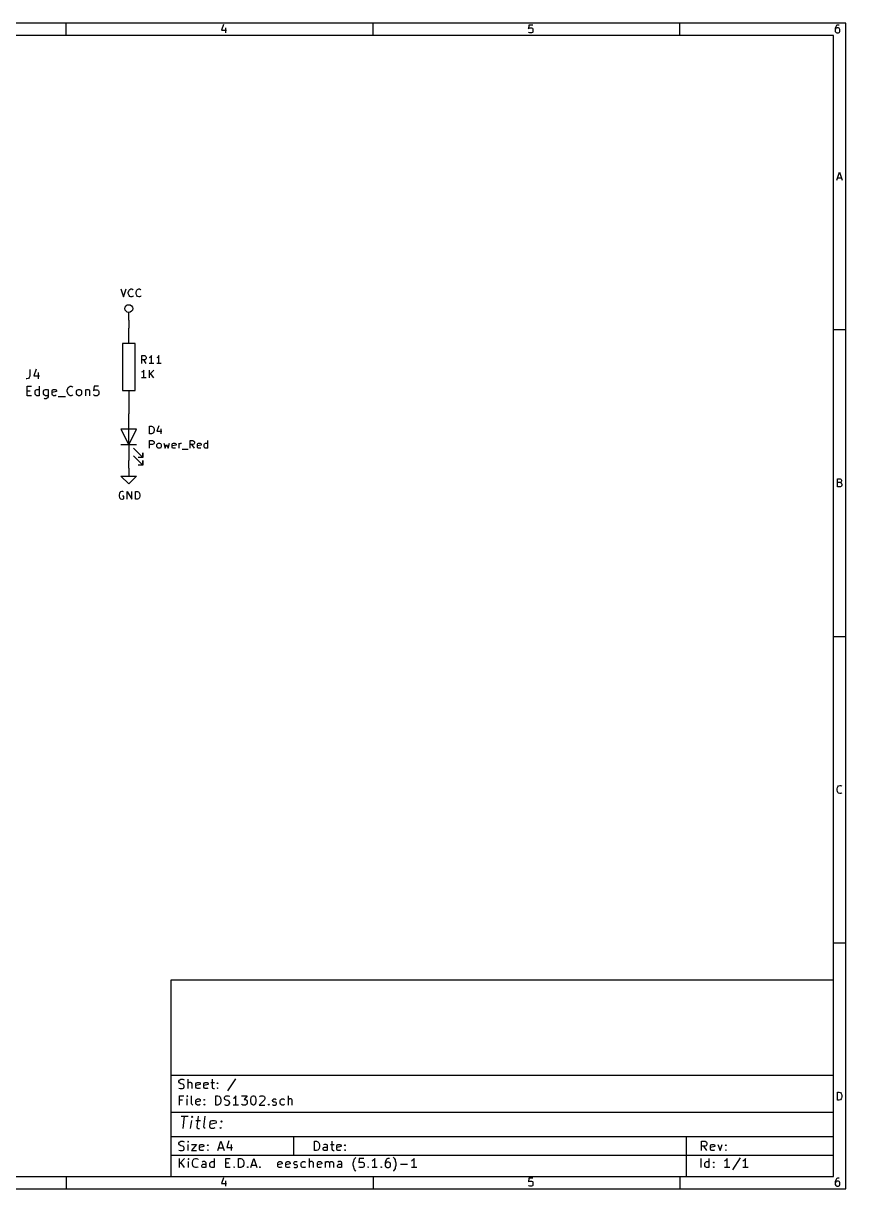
# Model space of a CAD drawing. Extents: x 0.4 to 11.3, y -7.9 to -0.4.
# Drawn here: x 6.02 to 11.3, y -7.87 to -0.39 of the extents above; entities that cross this region are included whole.
import ezdxf

# ---------------------------------------------------------------- set-up
doc = ezdxf.new("R2010")
doc.units = 0
doc.header["$MEASUREMENT"] = 0
for name, color, linetype in [('CYAN2', 4, 'CONTINUOUS'), ('GREEN2', 3, 'CONTINUOUS'), ('RED2', 1, 'CONTINUOUS')]:
    doc.layers.add(name, color=color, linetype=linetype)

msp = doc.modelspace()

# ---------------------------------------------------------------- linework, layer by layer
at = {"layer": 'CYAN2', "linetype": 'CONTINUOUS'}
for p, q in [((6.65, -2.099), (6.667, -2.149)), ((6.667, -2.149), (6.683, -2.099)), ((6.697, -2.121), (6.7, -2.111)), ((6.697, -2.128), (6.697, -2.121)), ((6.7, -2.137), (6.697, -2.128)), ((6.7, -2.111), (6.702, -2.106)), ((6.702, -2.142), (6.7, -2.137)), ((6.702, -2.106), (6.707, -2.102)), ((6.707, -2.147), (6.702, -2.142)), ((6.707, -2.102), (6.714, -2.099)), ((6.714, -2.149), (6.707, -2.147)), ((6.714, -2.099), (6.719, -2.099)), ((6.719, -2.149), (6.714, -2.149)), ((6.719, -2.099), (6.726, -2.102)), ((6.726, -2.147), (6.719, -2.149)), ((6.726, -2.102), (6.728, -2.104)), ((6.728, -2.144), (6.726, -2.147)), ((6.747, -2.121), (6.75, -2.111)), ((6.747, -2.128), (6.747, -2.121)), ((6.75, -2.137), (6.747, -2.128)), ((6.75, -2.111), (6.752, -2.106)), ((6.752, -2.142), (6.75, -2.137)), ((6.752, -2.106), (6.757, -2.102)), ((6.757, -2.147), (6.752, -2.142)), ((6.757, -2.102), (6.764, -2.099)), ((6.764, -2.149), (6.757, -2.147)), ((6.764, -2.099), (6.769, -2.099)), ((6.769, -2.149), (6.764, -2.149)), ((6.769, -2.099), (6.776, -2.102)), ((6.776, -2.147), (6.769, -2.149)), ((6.776, -2.102), (6.778, -2.104)), ((6.778, -2.144), (6.776, -2.147)), ((6.784, -2.577), (6.784, -2.527)), ((6.784, -2.527), (6.803, -2.527)), ((6.803, -2.527), (6.808, -2.53)), ((6.808, -2.53), (6.81, -2.532)), ((6.81, -2.532), (6.812, -2.537)), ((6.812, -2.537), (6.812, -2.544)), ((6.836, -2.539), (6.831, -2.541)), ((6.841, -2.534), (6.836, -2.539)), ((6.846, -2.527), (6.841, -2.534)), ((6.846, -2.577), (6.846, -2.527)), ((6.884, -2.539), (6.879, -2.541)), ((6.889, -2.534), (6.884, -2.539)), ((6.893, -2.527), (6.889, -2.534)), ((6.893, -2.577), (6.893, -2.527)), ((6.065, -2.616), (6.065, -2.659)), ((6.105, -2.613), (6.09, -2.656)), ((6.803, -2.553), (6.784, -2.553)), ((6.812, -2.577), (6.796, -2.553)), ((6.808, -2.551), (6.803, -2.553)), ((6.81, -2.549), (6.808, -2.551)), ((6.812, -2.544), (6.81, -2.549)), ((6.86, -2.577), (6.831, -2.577)), ((6.908, -2.577), (6.879, -2.577)), ((6.047, -2.676), (6.042, -2.676)), ((6.056, -2.673), (6.047, -2.676)), ((6.062, -2.667), (6.056, -2.673)), ((6.065, -2.659), (6.062, -2.667)), ((6.09, -2.656), (6.127, -2.656)), ((6.119, -2.636), (6.119, -2.676)), ((6.787, -2.632), (6.782, -2.634)), ((6.811, -2.67), (6.782, -2.67)), ((6.792, -2.627), (6.787, -2.632)), ((6.797, -2.62), (6.792, -2.627)), ((6.797, -2.67), (6.797, -2.62)), ((6.832, -2.67), (6.832, -2.62)), ((6.861, -2.62), (6.832, -2.649)), ((6.861, -2.67), (6.839, -2.642)), ((6.048, -2.784), (6.048, -2.724)), ((6.048, -2.724), (6.077, -2.724)), ((6.048, -2.752), (6.068, -2.752)), ((6.099, -2.755), (6.102, -2.749)), ((6.099, -2.772), (6.099, -2.755)), ((6.102, -2.749), (6.105, -2.747)), ((6.105, -2.747), (6.111, -2.744)), ((6.111, -2.744), (6.122, -2.744)), ((6.122, -2.744), (6.128, -2.747)), ((6.128, -2.784), (6.128, -2.724)), ((6.154, -2.755), (6.157, -2.749)), ((6.154, -2.772), (6.154, -2.755)), ((6.157, -2.749), (6.159, -2.747)), ((6.159, -2.747), (6.165, -2.744)), ((6.165, -2.744), (6.177, -2.744)), ((6.177, -2.744), (6.182, -2.747)), ((6.182, -2.744), (6.182, -2.792)), ((6.208, -2.752), (6.211, -2.747)), ((6.208, -2.775), (6.208, -2.752)), ((6.237, -2.758), (6.208, -2.764)), ((6.211, -2.747), (6.217, -2.744)), ((6.217, -2.744), (6.228, -2.744)), ((6.228, -2.744), (6.234, -2.747)), ((6.234, -2.747), (6.237, -2.752)), ((6.237, -2.752), (6.237, -2.758)), ((6.305, -2.749), (6.308, -2.738)), ((6.305, -2.758), (6.305, -2.749)), ((6.308, -2.769), (6.305, -2.758)), ((6.308, -2.738), (6.311, -2.732)), ((6.311, -2.732), (6.317, -2.727)), ((6.317, -2.727), (6.325, -2.724)), ((6.325, -2.724), (6.331, -2.724)), ((6.331, -2.724), (6.339, -2.727)), ((6.339, -2.727), (6.342, -2.729)), ((6.365, -2.755), (6.368, -2.749)), ((6.365, -2.772), (6.365, -2.755)), ((6.368, -2.749), (6.371, -2.747)), ((6.371, -2.747), (6.377, -2.744)), ((6.377, -2.744), (6.385, -2.744)), ((6.385, -2.744), (6.391, -2.747)), ((6.391, -2.747), (6.394, -2.749)), ((6.394, -2.749), (6.397, -2.755)), ((6.397, -2.755), (6.397, -2.772)), ((6.422, -2.744), (6.422, -2.784)), ((6.422, -2.749), (6.425, -2.747)), ((6.425, -2.747), (6.431, -2.744)), ((6.431, -2.744), (6.439, -2.744)), ((6.439, -2.744), (6.445, -2.747)), ((6.445, -2.747), (6.448, -2.752)), ((6.448, -2.752), (6.448, -2.784)), ((6.477, -2.724), (6.474, -2.752)), ((6.474, -2.752), (6.477, -2.749)), ((6.505, -2.724), (6.477, -2.724)), ((6.477, -2.749), (6.482, -2.747)), ((6.482, -2.747), (6.497, -2.747)), ((6.497, -2.747), (6.502, -2.749)), ((6.502, -2.749), (6.505, -2.752)), ((6.505, -2.752), (6.508, -2.758)), ((6.508, -2.758), (6.508, -2.772)), ((6.077, -2.784), (6.048, -2.784)), ((6.102, -2.778), (6.099, -2.772)), ((6.105, -2.781), (6.102, -2.778)), ((6.111, -2.784), (6.105, -2.781)), ((6.122, -2.784), (6.111, -2.784)), ((6.128, -2.781), (6.122, -2.784)), ((6.157, -2.778), (6.154, -2.772)), ((6.159, -2.781), (6.157, -2.778)), ((6.162, -2.804), (6.157, -2.801)), ((6.165, -2.784), (6.159, -2.781)), ((6.171, -2.804), (6.162, -2.804)), ((6.177, -2.784), (6.165, -2.784)), ((6.177, -2.801), (6.171, -2.804)), ((6.182, -2.781), (6.177, -2.784)), ((6.179, -2.798), (6.177, -2.801)), ((6.182, -2.792), (6.179, -2.798)), ((6.211, -2.781), (6.208, -2.775)), ((6.217, -2.784), (6.211, -2.781)), ((6.228, -2.784), (6.217, -2.784)), ((6.234, -2.781), (6.228, -2.784)), ((6.248, -2.789), (6.294, -2.789)), ((6.311, -2.775), (6.308, -2.769)), ((6.317, -2.781), (6.311, -2.775)), ((6.325, -2.784), (6.317, -2.781)), ((6.331, -2.784), (6.325, -2.784)), ((6.339, -2.781), (6.331, -2.784)), ((6.342, -2.778), (6.339, -2.781)), ((6.368, -2.778), (6.365, -2.772)), ((6.371, -2.781), (6.368, -2.778)), ((6.377, -2.784), (6.371, -2.781)), ((6.385, -2.784), (6.377, -2.784)), ((6.391, -2.781), (6.385, -2.784)), ((6.394, -2.778), (6.391, -2.781)), ((6.397, -2.772), (6.394, -2.778)), ((6.477, -2.781), (6.474, -2.778)), ((6.482, -2.784), (6.477, -2.781)), ((6.497, -2.784), (6.482, -2.784)), ((6.502, -2.781), (6.497, -2.784)), ((6.505, -2.778), (6.502, -2.781)), ((6.508, -2.772), (6.505, -2.778)), ((6.834, -3.029), (6.834, -2.979)), ((6.834, -2.979), (6.846, -2.979)), ((6.846, -2.979), (6.853, -2.982)), ((6.853, -2.982), (6.857, -2.986)), ((6.857, -2.986), (6.86, -2.991)), ((6.86, -2.991), (6.862, -3.001)), ((6.893, -2.977), (6.881, -3.012)), ((6.846, -3.029), (6.834, -3.029)), ((6.853, -3.027), (6.846, -3.029)), ((6.857, -3.022), (6.853, -3.027)), ((6.86, -3.017), (6.857, -3.022)), ((6.862, -3.008), (6.86, -3.017)), ((6.862, -3.001), (6.862, -3.008)), ((6.881, -3.012), (6.912, -3.012)), ((6.905, -2.996), (6.905, -3.029)), ((6.834, -3.122), (6.834, -3.072)), ((6.834, -3.072), (6.853, -3.072)), ((6.853, -3.098), (6.834, -3.098)), ((6.853, -3.072), (6.857, -3.075)), ((6.857, -3.096), (6.853, -3.098)), ((6.857, -3.075), (6.86, -3.077)), ((6.86, -3.094), (6.857, -3.096)), ((6.86, -3.077), (6.862, -3.082)), ((6.862, -3.089), (6.86, -3.094)), ((6.862, -3.082), (6.862, -3.089)), ((6.881, -3.098), (6.884, -3.094)), ((6.881, -3.113), (6.881, -3.098)), ((6.884, -3.117), (6.881, -3.113)), ((6.884, -3.094), (6.886, -3.091)), ((6.886, -3.12), (6.884, -3.117)), ((6.886, -3.091), (6.891, -3.089)), ((6.891, -3.122), (6.886, -3.12)), ((6.891, -3.089), (6.898, -3.089)), ((6.898, -3.122), (6.891, -3.122)), ((6.898, -3.089), (6.903, -3.091)), ((6.903, -3.12), (6.898, -3.122)), ((6.903, -3.091), (6.905, -3.094)), ((6.905, -3.117), (6.903, -3.12)), ((6.905, -3.094), (6.907, -3.098)), ((6.907, -3.113), (6.905, -3.117)), ((6.907, -3.098), (6.907, -3.113)), ((6.924, -3.089), (6.934, -3.122)), ((6.934, -3.122), (6.943, -3.098)), ((6.943, -3.098), (6.953, -3.122)), ((6.953, -3.122), (6.962, -3.089)), ((6.979, -3.096), (6.981, -3.091)), ((6.979, -3.115), (6.979, -3.096)), ((7.003, -3.101), (6.979, -3.105)), ((6.981, -3.12), (6.979, -3.115)), ((6.981, -3.091), (6.986, -3.089)), ((6.986, -3.122), (6.981, -3.12)), ((6.986, -3.089), (6.996, -3.089)), ((6.996, -3.122), (6.986, -3.122)), ((6.996, -3.089), (7, -3.091)), ((7, -3.12), (6.996, -3.122)), ((7, -3.091), (7.003, -3.096)), ((7.003, -3.096), (7.003, -3.101)), ((7.024, -3.122), (7.024, -3.089)), ((7.024, -3.098), (7.026, -3.094)), ((7.026, -3.094), (7.029, -3.091)), ((7.029, -3.091), (7.034, -3.089)), ((7.034, -3.089), (7.038, -3.089)), ((7.043, -3.127), (7.081, -3.127)), ((7.093, -3.122), (7.093, -3.072)), ((7.093, -3.072), (7.112, -3.072)), ((7.112, -3.098), (7.093, -3.098)), ((7.122, -3.122), (7.105, -3.098)), ((7.112, -3.072), (7.117, -3.075)), ((7.117, -3.096), (7.112, -3.098)), ((7.117, -3.075), (7.119, -3.077)), ((7.119, -3.094), (7.117, -3.096)), ((7.119, -3.077), (7.122, -3.082)), ((7.122, -3.089), (7.119, -3.094)), ((7.122, -3.082), (7.122, -3.089)), ((7.141, -3.096), (7.143, -3.091)), ((7.141, -3.115), (7.141, -3.096)), ((7.165, -3.101), (7.141, -3.105)), ((7.143, -3.12), (7.141, -3.115)), ((7.143, -3.091), (7.148, -3.089)), ((7.148, -3.122), (7.143, -3.12)), ((7.148, -3.089), (7.157, -3.089)), ((7.157, -3.122), (7.148, -3.122)), ((7.157, -3.089), (7.162, -3.091)), ((7.162, -3.12), (7.157, -3.122)), ((7.162, -3.091), (7.165, -3.096)), ((7.165, -3.096), (7.165, -3.101)), ((7.184, -3.098), (7.186, -3.094)), ((7.184, -3.113), (7.184, -3.098)), ((7.186, -3.117), (7.184, -3.113)), ((7.186, -3.094), (7.188, -3.091)), ((7.188, -3.12), (7.186, -3.117)), ((7.188, -3.091), (7.193, -3.089)), ((7.193, -3.122), (7.188, -3.12)), ((7.193, -3.089), (7.203, -3.089)), ((7.203, -3.122), (7.193, -3.122)), ((7.203, -3.089), (7.207, -3.091)), ((7.207, -3.12), (7.203, -3.122)), ((7.207, -3.122), (7.207, -3.072)), ((6.64, -3.411), (6.638, -3.421)), ((6.638, -3.421), (6.638, -3.428)), ((6.638, -3.428), (6.64, -3.437)), ((6.643, -3.406), (6.64, -3.411)), ((6.64, -3.437), (6.643, -3.442)), ((6.647, -3.402), (6.643, -3.406)), ((6.655, -3.399), (6.647, -3.402)), ((6.662, -3.399), (6.655, -3.399)), ((6.669, -3.428), (6.659, -3.428)), ((6.666, -3.402), (6.662, -3.399)), ((6.669, -3.444), (6.669, -3.428)), ((6.69, -3.449), (6.69, -3.399)), ((6.69, -3.399), (6.719, -3.449)), ((6.719, -3.449), (6.719, -3.399)), ((6.743, -3.449), (6.743, -3.399)), ((6.743, -3.399), (6.755, -3.399)), ((6.755, -3.399), (6.762, -3.402)), ((6.762, -3.402), (6.766, -3.406)), ((6.766, -3.406), (6.769, -3.411)), ((6.769, -3.437), (6.766, -3.442)), ((6.769, -3.411), (6.771, -3.421)), ((6.771, -3.428), (6.769, -3.437)), ((6.771, -3.421), (6.771, -3.428)), ((6.643, -3.442), (6.647, -3.447)), ((6.647, -3.447), (6.655, -3.449)), ((6.655, -3.449), (6.659, -3.449)), ((6.659, -3.449), (6.666, -3.447)), ((6.666, -3.447), (6.669, -3.444)), ((6.755, -3.449), (6.743, -3.449)), ((6.762, -3.447), (6.755, -3.449)), ((6.766, -3.442), (6.762, -3.447))]:
    msp.add_line(p, q, dxfattribs=at)
at = {"layer": 'GREEN2', "linetype": 'CONTINUOUS'}
for p, q in [((6.7, -2.3), (6.7, -2.35)), ((6.7, -2.85), (6.7, -2.9)), ((6.7, -3.25), (6.7, -3.2))]:
    msp.add_line(p, q, dxfattribs=at)
at = {"layer": 'RED2', "linetype": 'CONTINUOUS'}
for p, q in [((11.299, -0.394), (0.394, -0.394)), ((6.299, -0.472), (6.299, -0.394)), ((7.307, -0.402), (7.295, -0.439)), ((7.295, -0.439), (7.327, -0.439)), ((7.32, -0.422), (7.32, -0.456)), ((8.268, -0.472), (8.268, -0.394)), ((9.267, -0.405), (9.264, -0.429)), ((9.264, -0.429), (9.267, -0.426)), ((9.291, -0.405), (9.267, -0.405)), ((9.267, -0.426), (9.272, -0.424)), ((9.272, -0.424), (9.284, -0.424)), ((9.284, -0.424), (9.289, -0.426)), ((9.289, -0.426), (9.291, -0.429)), ((9.291, -0.429), (9.293, -0.434)), ((9.293, -0.446), (9.291, -0.451)), ((9.293, -0.434), (9.293, -0.446)), ((10.236, -0.472), (10.236, -0.394)), ((11.235, -0.417), (11.232, -0.426)), ((11.232, -0.426), (11.232, -0.446)), ((11.235, -0.429), (11.232, -0.434)), ((11.232, -0.446), (11.235, -0.451)), ((11.24, -0.409), (11.235, -0.417)), ((11.237, -0.426), (11.235, -0.429)), ((11.242, -0.424), (11.237, -0.426)), ((11.242, -0.407), (11.24, -0.409)), ((11.247, -0.405), (11.242, -0.407)), ((11.252, -0.424), (11.242, -0.424)), ((11.257, -0.405), (11.247, -0.405)), ((11.257, -0.426), (11.252, -0.424)), ((11.259, -0.429), (11.257, -0.426)), ((11.261, -0.434), (11.259, -0.429)), ((11.259, -0.451), (11.261, -0.446)), ((11.261, -0.446), (11.261, -0.434)), ((11.299, -7.874), (11.299, -0.394)), ((11.221, -0.472), (0.472, -0.472)), ((9.267, -0.453), (9.264, -0.451)), ((9.272, -0.456), (9.267, -0.453)), ((9.284, -0.456), (9.272, -0.456)), ((9.289, -0.453), (9.284, -0.456)), ((9.291, -0.451), (9.289, -0.453)), ((11.221, -7.796), (11.221, -0.472)), ((11.235, -0.451), (11.237, -0.453)), ((11.237, -0.453), (11.242, -0.456)), ((11.242, -0.456), (11.252, -0.456)), ((11.252, -0.456), (11.257, -0.453)), ((11.257, -0.453), (11.259, -0.451)), ((11.243, -1.401), (11.26, -1.35)), ((11.247, -1.386), (11.272, -1.386)), ((11.26, -1.35), (11.277, -1.401)), ((6.7, -2.3), (6.7, -2.25)), ((6.7, -2.45), (6.7, -2.35)), ((11.299, -2.362), (11.221, -2.362)), ((6.66, -2.45), (6.66, -2.75)), ((6.74, -2.45), (6.66, -2.45)), ((6.74, -2.75), (6.74, -2.45)), ((6.66, -2.75), (6.74, -2.75)), ((6.7, -2.75), (6.7, -2.85)), ((6.7, -3), (6.7, -2.9)), ((6.75, -3), (6.65, -3)), ((6.65, -3), (6.7, -3.1)), ((6.7, -3.1), (6.7, -3)), ((6.7, -3.1), (6.75, -3)), ((6.75, -3.1), (6.65, -3.1)), ((6.7, -3.1), (6.7, -3.2)), ((6.73, -3.12), (6.79, -3.18)), ((6.73, -3.17), (6.79, -3.23)), ((6.79, -3.18), (6.76, -3.18)), ((6.79, -3.18), (6.79, -3.15)), ((6.79, -3.15), (6.79, -3.18)), ((6.79, -3.23), (6.79, -3.2)), ((6.79, -3.2), (6.79, -3.23)), ((6.7, -3.25), (6.7, -3.3)), ((6.79, -3.23), (6.76, -3.23)), ((6.7, -3.35), (6.65, -3.3)), ((6.65, -3.3), (6.7, -3.3)), ((6.7, -3.3), (6.75, -3.3)), ((6.75, -3.3), (6.7, -3.35)), ((11.246, -3.369), (11.246, -3.318)), ((11.246, -3.318), (11.263, -3.318)), ((11.263, -3.342), (11.246, -3.342)), ((11.263, -3.318), (11.268, -3.32)), ((11.268, -3.339), (11.263, -3.342)), ((11.263, -3.342), (11.27, -3.344)), ((11.268, -3.32), (11.27, -3.322)), ((11.27, -3.337), (11.268, -3.339)), ((11.27, -3.322), (11.273, -3.327)), ((11.273, -3.332), (11.27, -3.337)), ((11.27, -3.344), (11.273, -3.347)), ((11.273, -3.364), (11.27, -3.366)), ((11.273, -3.327), (11.273, -3.332)), ((11.273, -3.347), (11.275, -3.352)), ((11.275, -3.359), (11.273, -3.364)), ((11.275, -3.352), (11.275, -3.359)), ((11.266, -3.369), (11.246, -3.369)), ((11.27, -3.366), (11.266, -3.369)), ((11.299, -4.331), (11.221, -4.331)), ((11.244, -5.308), (11.246, -5.299)), ((11.244, -5.316), (11.244, -5.308)), ((11.246, -5.299), (11.249, -5.294)), ((11.249, -5.294), (11.253, -5.289)), ((11.253, -5.289), (11.261, -5.287)), ((11.261, -5.287), (11.266, -5.287)), ((11.266, -5.287), (11.273, -5.289)), ((11.273, -5.289), (11.275, -5.291)), ((11.246, -5.325), (11.244, -5.316)), ((11.249, -5.33), (11.246, -5.325)), ((11.253, -5.335), (11.249, -5.33)), ((11.261, -5.338), (11.253, -5.335)), ((11.266, -5.338), (11.261, -5.338)), ((11.273, -5.335), (11.266, -5.338)), ((11.275, -5.333), (11.273, -5.335)), ((11.299, -6.299), (11.221, -6.299)), ((6.969, -6.536), (6.969, -7.796)), ((11.221, -6.536), (6.969, -6.536)), ((11.221, -7.796), (11.221, -6.536)), ((6.969, -7.146), (11.221, -7.146)), ((7.022, -7.183), (7.025, -7.178)), ((7.025, -7.178), (7.027, -7.175)), ((7.027, -7.175), (7.033, -7.172)), ((7.033, -7.172), (7.047, -7.172)), ((7.047, -7.172), (7.055, -7.175)), ((7.081, -7.231), (7.081, -7.172)), ((7.235, -7.172), (7.235, -7.223)), ((7.384, -7.169), (7.334, -7.245)), ((7.022, -7.189), (7.022, -7.183)), ((7.025, -7.195), (7.022, -7.189)), ((7.022, -7.228), (7.03, -7.231)), ((7.027, -7.197), (7.025, -7.195)), ((7.033, -7.2), (7.027, -7.197)), ((7.03, -7.231), (7.044, -7.231)), ((7.044, -7.203), (7.033, -7.2)), ((7.05, -7.206), (7.044, -7.203)), ((7.044, -7.231), (7.05, -7.228)), ((7.053, -7.209), (7.05, -7.206)), ((7.05, -7.228), (7.053, -7.226)), ((7.055, -7.214), (7.053, -7.209)), ((7.053, -7.226), (7.055, -7.22)), ((7.055, -7.22), (7.055, -7.214)), ((7.084, -7.195), (7.081, -7.197)), ((7.089, -7.192), (7.084, -7.195)), ((7.098, -7.192), (7.089, -7.192)), ((7.103, -7.195), (7.098, -7.192)), ((7.106, -7.2), (7.103, -7.195)), ((7.106, -7.231), (7.106, -7.2)), ((7.131, -7.2), (7.134, -7.195)), ((7.131, -7.223), (7.131, -7.2)), ((7.159, -7.206), (7.131, -7.212)), ((7.134, -7.228), (7.131, -7.223)), ((7.134, -7.195), (7.14, -7.192)), ((7.14, -7.231), (7.134, -7.228)), ((7.14, -7.192), (7.151, -7.192)), ((7.151, -7.231), (7.14, -7.231)), ((7.151, -7.192), (7.157, -7.195)), ((7.157, -7.228), (7.151, -7.231)), ((7.157, -7.195), (7.159, -7.2)), ((7.159, -7.2), (7.159, -7.206)), ((7.182, -7.2), (7.185, -7.195)), ((7.182, -7.223), (7.182, -7.2)), ((7.21, -7.206), (7.182, -7.212)), ((7.185, -7.228), (7.182, -7.223)), ((7.185, -7.195), (7.19, -7.192)), ((7.19, -7.231), (7.185, -7.228)), ((7.19, -7.192), (7.202, -7.192)), ((7.202, -7.231), (7.19, -7.231)), ((7.202, -7.192), (7.207, -7.195)), ((7.207, -7.228), (7.202, -7.231)), ((7.207, -7.195), (7.21, -7.2)), ((7.21, -7.2), (7.21, -7.206)), ((7.227, -7.192), (7.249, -7.192)), ((7.235, -7.223), (7.238, -7.228)), ((7.238, -7.228), (7.244, -7.231)), ((7.244, -7.231), (7.249, -7.231)), ((7.266, -7.197), (7.269, -7.195)), ((7.269, -7.2), (7.266, -7.197)), ((7.266, -7.228), (7.269, -7.226)), ((7.269, -7.231), (7.266, -7.228)), ((7.269, -7.195), (7.272, -7.197)), ((7.269, -7.195), (7.269, -7.2)), ((7.272, -7.197), (7.269, -7.2)), ((7.269, -7.226), (7.272, -7.228)), ((7.269, -7.226), (7.269, -7.231)), ((7.272, -7.228), (7.269, -7.231)), ((11.246, -7.306), (11.246, -7.255)), ((11.246, -7.255), (11.258, -7.255)), ((11.258, -7.255), (11.266, -7.257)), ((7.025, -7.337), (7.025, -7.278)), ((7.025, -7.278), (7.053, -7.278)), ((7.044, -7.306), (7.025, -7.306)), ((7.075, -7.278), (7.072, -7.281)), ((7.072, -7.281), (7.075, -7.284)), ((7.078, -7.281), (7.075, -7.278)), ((7.075, -7.278), (7.075, -7.284)), ((7.075, -7.284), (7.078, -7.281)), ((7.075, -7.337), (7.075, -7.298)), ((7.103, -7.329), (7.103, -7.278)), ((7.106, -7.334), (7.103, -7.329)), ((7.131, -7.306), (7.134, -7.301)), ((7.131, -7.329), (7.131, -7.306)), ((7.159, -7.312), (7.131, -7.318)), ((7.134, -7.334), (7.131, -7.329)), ((7.134, -7.301), (7.14, -7.298)), ((7.14, -7.298), (7.151, -7.298)), ((7.151, -7.298), (7.157, -7.301)), ((7.157, -7.301), (7.159, -7.306)), ((7.159, -7.306), (7.159, -7.312)), ((7.182, -7.303), (7.185, -7.301)), ((7.185, -7.306), (7.182, -7.303)), ((7.185, -7.301), (7.188, -7.303)), ((7.185, -7.301), (7.185, -7.306)), ((7.188, -7.303), (7.185, -7.306)), ((7.258, -7.337), (7.258, -7.278)), ((7.258, -7.278), (7.272, -7.278)), ((7.272, -7.278), (7.28, -7.281)), ((7.28, -7.281), (7.286, -7.287)), ((7.286, -7.329), (7.28, -7.334)), ((7.286, -7.287), (7.289, -7.292)), ((7.289, -7.323), (7.286, -7.329)), ((7.289, -7.292), (7.291, -7.303)), ((7.291, -7.312), (7.289, -7.323)), ((7.291, -7.303), (7.291, -7.312)), ((7.314, -7.289), (7.317, -7.284)), ((7.314, -7.295), (7.314, -7.289)), ((7.317, -7.301), (7.314, -7.295)), ((7.317, -7.284), (7.32, -7.281)), ((7.32, -7.303), (7.317, -7.301)), ((7.32, -7.281), (7.325, -7.278)), ((7.325, -7.306), (7.32, -7.303)), ((7.325, -7.278), (7.339, -7.278)), ((7.336, -7.309), (7.325, -7.306)), ((7.342, -7.312), (7.336, -7.309)), ((7.339, -7.278), (7.348, -7.281)), ((7.345, -7.315), (7.342, -7.312)), ((7.348, -7.32), (7.345, -7.315)), ((7.345, -7.332), (7.348, -7.326)), ((7.348, -7.326), (7.348, -7.32)), ((7.376, -7.292), (7.37, -7.295)), ((7.381, -7.287), (7.376, -7.292)), ((7.387, -7.278), (7.381, -7.287)), ((7.387, -7.337), (7.387, -7.278)), ((7.424, -7.278), (7.46, -7.278)), ((7.46, -7.278), (7.44, -7.301)), ((7.44, -7.301), (7.449, -7.301)), ((7.449, -7.301), (7.454, -7.303)), ((7.454, -7.303), (7.457, -7.306)), ((7.457, -7.306), (7.46, -7.312)), ((7.46, -7.326), (7.457, -7.332)), ((7.46, -7.312), (7.46, -7.326)), ((7.483, -7.301), (7.485, -7.289)), ((7.483, -7.315), (7.483, -7.301)), ((7.485, -7.326), (7.483, -7.315)), ((7.485, -7.289), (7.488, -7.284)), ((7.488, -7.332), (7.485, -7.326)), ((7.488, -7.284), (7.491, -7.281)), ((7.491, -7.281), (7.497, -7.278)), ((7.497, -7.278), (7.502, -7.278)), ((7.502, -7.278), (7.508, -7.281)), ((7.508, -7.281), (7.511, -7.284)), ((7.511, -7.284), (7.513, -7.289)), ((7.513, -7.326), (7.511, -7.332)), ((7.513, -7.289), (7.516, -7.301)), ((7.516, -7.315), (7.513, -7.326)), ((7.516, -7.301), (7.516, -7.315)), ((7.57, -7.303), (7.536, -7.337)), ((7.539, -7.284), (7.542, -7.281)), ((7.542, -7.281), (7.547, -7.278)), ((7.547, -7.278), (7.561, -7.278)), ((7.561, -7.278), (7.567, -7.281)), ((7.567, -7.281), (7.57, -7.284)), ((7.57, -7.284), (7.572, -7.289)), ((7.572, -7.295), (7.57, -7.303)), ((7.572, -7.289), (7.572, -7.295)), ((7.623, -7.306), (7.626, -7.301)), ((7.623, -7.309), (7.623, -7.306)), ((7.626, -7.315), (7.623, -7.309)), ((7.626, -7.301), (7.631, -7.298)), ((7.631, -7.318), (7.626, -7.315)), ((7.631, -7.298), (7.64, -7.298)), ((7.64, -7.318), (7.631, -7.318)), ((7.64, -7.298), (7.645, -7.301)), ((7.645, -7.32), (7.64, -7.318)), ((7.648, -7.326), (7.645, -7.32)), ((7.645, -7.334), (7.648, -7.329)), ((7.648, -7.329), (7.648, -7.326)), ((7.671, -7.309), (7.674, -7.303)), ((7.671, -7.326), (7.671, -7.309)), ((7.674, -7.332), (7.671, -7.326)), ((7.674, -7.303), (7.676, -7.301)), ((7.676, -7.301), (7.682, -7.298)), ((7.682, -7.298), (7.693, -7.298)), ((7.693, -7.298), (7.699, -7.301)), ((7.724, -7.337), (7.724, -7.278)), ((7.727, -7.301), (7.724, -7.303)), ((7.733, -7.298), (7.727, -7.301)), ((7.741, -7.298), (7.733, -7.298)), ((7.747, -7.301), (7.741, -7.298)), ((7.749, -7.306), (7.747, -7.301)), ((7.749, -7.337), (7.749, -7.306)), ((11.258, -7.306), (11.246, -7.306)), ((11.266, -7.303), (11.258, -7.306)), ((11.266, -7.257), (11.27, -7.262)), ((11.27, -7.298), (11.266, -7.303)), ((11.27, -7.262), (11.273, -7.267)), ((11.273, -7.293), (11.27, -7.298)), ((11.273, -7.267), (11.275, -7.276)), ((11.275, -7.284), (11.273, -7.293)), ((11.275, -7.276), (11.275, -7.284)), ((6.969, -7.382), (11.221, -7.382)), ((7.112, -7.337), (7.106, -7.334)), ((7.14, -7.337), (7.134, -7.334)), ((7.151, -7.337), (7.14, -7.337)), ((7.157, -7.334), (7.151, -7.337)), ((7.182, -7.334), (7.185, -7.332)), ((7.185, -7.337), (7.182, -7.334)), ((7.185, -7.332), (7.188, -7.334)), ((7.185, -7.332), (7.185, -7.337)), ((7.188, -7.334), (7.185, -7.337)), ((7.272, -7.337), (7.258, -7.337)), ((7.28, -7.334), (7.272, -7.337)), ((7.314, -7.334), (7.322, -7.337)), ((7.322, -7.337), (7.336, -7.337)), ((7.336, -7.337), (7.342, -7.334)), ((7.342, -7.334), (7.345, -7.332)), ((7.404, -7.337), (7.37, -7.337)), ((7.426, -7.334), (7.424, -7.332)), ((7.432, -7.337), (7.426, -7.334)), ((7.449, -7.337), (7.432, -7.337)), ((7.454, -7.334), (7.449, -7.337)), ((7.457, -7.332), (7.454, -7.334)), ((7.491, -7.334), (7.488, -7.332)), ((7.497, -7.337), (7.491, -7.334)), ((7.502, -7.337), (7.497, -7.337)), ((7.508, -7.334), (7.502, -7.337)), ((7.511, -7.332), (7.508, -7.334)), ((7.536, -7.337), (7.572, -7.337)), ((7.595, -7.334), (7.598, -7.332)), ((7.598, -7.337), (7.595, -7.334)), ((7.598, -7.332), (7.601, -7.334)), ((7.598, -7.332), (7.598, -7.337)), ((7.601, -7.334), (7.598, -7.337)), ((7.623, -7.334), (7.629, -7.337)), ((7.629, -7.337), (7.64, -7.337)), ((7.64, -7.337), (7.645, -7.334)), ((7.676, -7.334), (7.674, -7.332)), ((7.682, -7.337), (7.676, -7.334)), ((7.693, -7.337), (7.682, -7.337)), ((7.699, -7.334), (7.693, -7.337)), ((7.036, -7.409), (7.081, -7.409)), ((7.048, -7.488), (7.058, -7.409)), ((7.097, -7.488), (7.104, -7.436)), ((7.107, -7.409), (7.103, -7.413)), ((7.103, -7.413), (7.106, -7.417)), ((7.107, -7.409), (7.106, -7.417)), ((7.106, -7.417), (7.111, -7.413)), ((7.111, -7.413), (7.107, -7.409)), ((7.13, -7.436), (7.16, -7.436)), ((7.145, -7.409), (7.136, -7.477)), ((7.136, -7.477), (7.139, -7.484)), ((7.182, -7.477), (7.19, -7.409)), ((7.184, -7.484), (7.182, -7.477)), ((7.219, -7.477), (7.223, -7.447)), ((7.222, -7.484), (7.219, -7.477)), ((7.26, -7.454), (7.221, -7.462)), ((7.223, -7.447), (7.228, -7.439)), ((7.228, -7.439), (7.236, -7.436)), ((7.236, -7.436), (7.251, -7.436)), ((7.251, -7.436), (7.258, -7.439)), ((7.258, -7.439), (7.261, -7.447)), ((7.261, -7.447), (7.26, -7.454)), ((7.291, -7.443), (7.295, -7.439)), ((7.294, -7.447), (7.291, -7.443)), ((7.295, -7.439), (7.294, -7.447)), ((7.299, -7.443), (7.294, -7.447)), ((7.295, -7.439), (7.299, -7.443)), ((6.969, -7.54), (11.221, -7.54)), ((7.139, -7.484), (7.146, -7.488)), ((7.146, -7.488), (7.154, -7.488)), ((7.191, -7.488), (7.184, -7.484)), ((7.229, -7.488), (7.222, -7.484)), ((7.244, -7.488), (7.229, -7.488)), ((7.252, -7.484), (7.244, -7.488)), ((7.286, -7.484), (7.29, -7.481)), ((7.289, -7.488), (7.286, -7.484)), ((7.29, -7.481), (7.289, -7.488)), ((7.293, -7.484), (7.289, -7.488)), ((7.29, -7.481), (7.293, -7.484)), ((7.756, -7.54), (7.756, -7.658)), ((10.276, -7.54), (10.276, -7.796)), ((7.022, -7.581), (7.025, -7.576)), ((7.022, -7.587), (7.022, -7.581)), ((7.025, -7.593), (7.022, -7.587)), ((7.022, -7.626), (7.03, -7.629)), ((7.025, -7.576), (7.027, -7.573)), ((7.027, -7.595), (7.025, -7.593)), ((7.027, -7.573), (7.033, -7.57)), ((7.033, -7.598), (7.027, -7.595)), ((7.03, -7.629), (7.044, -7.629)), ((7.033, -7.57), (7.047, -7.57)), ((7.044, -7.601), (7.033, -7.598)), ((7.05, -7.604), (7.044, -7.601)), ((7.044, -7.629), (7.05, -7.626)), ((7.047, -7.57), (7.055, -7.573)), ((7.053, -7.607), (7.05, -7.604)), ((7.05, -7.626), (7.053, -7.624)), ((7.055, -7.612), (7.053, -7.607)), ((7.053, -7.624), (7.055, -7.618)), ((7.055, -7.618), (7.055, -7.612)), ((7.081, -7.57), (7.078, -7.573)), ((7.078, -7.573), (7.081, -7.576)), ((7.084, -7.573), (7.081, -7.57)), ((7.081, -7.57), (7.081, -7.576)), ((7.081, -7.576), (7.084, -7.573)), ((7.081, -7.629), (7.081, -7.59)), ((7.103, -7.59), (7.134, -7.59)), ((7.134, -7.59), (7.103, -7.629)), ((7.103, -7.629), (7.134, -7.629)), ((7.154, -7.598), (7.157, -7.593)), ((7.154, -7.621), (7.154, -7.598)), ((7.182, -7.604), (7.154, -7.61)), ((7.157, -7.626), (7.154, -7.621)), ((7.157, -7.593), (7.162, -7.59)), ((7.162, -7.629), (7.157, -7.626)), ((7.162, -7.59), (7.173, -7.59)), ((7.173, -7.629), (7.162, -7.629)), ((7.173, -7.59), (7.179, -7.593)), ((7.179, -7.626), (7.173, -7.629)), ((7.179, -7.593), (7.182, -7.598)), ((7.182, -7.598), (7.182, -7.604)), ((7.204, -7.595), (7.207, -7.593)), ((7.207, -7.598), (7.204, -7.595)), ((7.204, -7.626), (7.207, -7.624)), ((7.207, -7.629), (7.204, -7.626)), ((7.207, -7.593), (7.21, -7.595)), ((7.207, -7.593), (7.207, -7.598)), ((7.21, -7.595), (7.207, -7.598)), ((7.207, -7.624), (7.21, -7.626)), ((7.207, -7.624), (7.207, -7.629)), ((7.21, -7.626), (7.207, -7.629)), ((7.272, -7.629), (7.291, -7.57)), ((7.277, -7.612), (7.306, -7.612)), ((7.291, -7.57), (7.311, -7.629)), ((7.342, -7.567), (7.328, -7.61)), ((7.328, -7.61), (7.365, -7.61)), ((7.356, -7.59), (7.356, -7.629)), ((7.891, -7.629), (7.891, -7.57)), ((7.891, -7.57), (7.905, -7.57)), ((7.905, -7.629), (7.891, -7.629)), ((7.905, -7.57), (7.913, -7.573)), ((7.913, -7.626), (7.905, -7.629)), ((7.913, -7.573), (7.919, -7.579)), ((7.919, -7.621), (7.913, -7.626)), ((7.919, -7.579), (7.921, -7.584)), ((7.921, -7.615), (7.919, -7.621)), ((7.921, -7.584), (7.924, -7.595)), ((7.924, -7.604), (7.921, -7.615)), ((7.924, -7.595), (7.924, -7.604)), ((7.947, -7.615), (7.95, -7.61)), ((7.947, -7.621), (7.947, -7.615)), ((7.95, -7.626), (7.947, -7.621)), ((7.955, -7.59), (7.95, -7.593)), ((7.95, -7.61), (7.955, -7.607)), ((7.955, -7.629), (7.95, -7.626)), ((7.966, -7.59), (7.955, -7.59)), ((7.955, -7.607), (7.969, -7.607)), ((7.969, -7.629), (7.955, -7.629)), ((7.972, -7.593), (7.966, -7.59)), ((7.969, -7.607), (7.975, -7.604)), ((7.975, -7.626), (7.969, -7.629)), ((7.975, -7.598), (7.972, -7.593)), ((7.975, -7.629), (7.975, -7.598)), ((7.995, -7.59), (8.017, -7.59)), ((8.003, -7.57), (8.003, -7.621)), ((8.003, -7.621), (8.006, -7.626)), ((8.006, -7.626), (8.011, -7.629)), ((8.011, -7.629), (8.017, -7.629)), ((8.034, -7.598), (8.037, -7.593)), ((8.034, -7.621), (8.034, -7.598)), ((8.062, -7.604), (8.034, -7.61)), ((8.037, -7.626), (8.034, -7.621)), ((8.037, -7.593), (8.042, -7.59)), ((8.042, -7.629), (8.037, -7.626)), ((8.042, -7.59), (8.054, -7.59)), ((8.054, -7.629), (8.042, -7.629)), ((8.054, -7.59), (8.059, -7.593)), ((8.059, -7.626), (8.054, -7.629)), ((8.059, -7.593), (8.062, -7.598)), ((8.062, -7.598), (8.062, -7.604)), ((8.084, -7.595), (8.087, -7.593)), ((8.087, -7.598), (8.084, -7.595)), ((8.084, -7.626), (8.087, -7.624)), ((8.087, -7.629), (8.084, -7.626)), ((8.087, -7.593), (8.09, -7.595)), ((8.087, -7.593), (8.087, -7.598)), ((8.09, -7.595), (8.087, -7.598)), ((8.087, -7.624), (8.09, -7.626)), ((8.087, -7.624), (8.087, -7.629)), ((8.09, -7.626), (8.087, -7.629)), ((10.375, -7.629), (10.375, -7.57)), ((10.375, -7.57), (10.398, -7.57)), ((10.398, -7.601), (10.375, -7.601)), ((10.409, -7.629), (10.389, -7.601)), ((10.398, -7.57), (10.403, -7.573)), ((10.403, -7.598), (10.398, -7.601)), ((10.403, -7.573), (10.406, -7.576)), ((10.406, -7.595), (10.403, -7.598)), ((10.406, -7.576), (10.409, -7.581)), ((10.409, -7.59), (10.406, -7.595)), ((10.409, -7.581), (10.409, -7.59)), ((10.432, -7.598), (10.434, -7.593)), ((10.432, -7.621), (10.432, -7.598)), ((10.46, -7.604), (10.432, -7.61)), ((10.434, -7.626), (10.432, -7.621)), ((10.434, -7.593), (10.44, -7.59)), ((10.44, -7.629), (10.434, -7.626)), ((10.44, -7.59), (10.451, -7.59)), ((10.451, -7.629), (10.44, -7.629)), ((10.451, -7.59), (10.457, -7.593)), ((10.457, -7.626), (10.451, -7.629)), ((10.457, -7.593), (10.46, -7.598)), ((10.46, -7.598), (10.46, -7.604)), ((10.479, -7.59), (10.493, -7.629)), ((10.493, -7.629), (10.507, -7.59)), ((10.527, -7.595), (10.53, -7.593)), ((10.53, -7.598), (10.527, -7.595)), ((10.527, -7.626), (10.53, -7.624)), ((10.53, -7.629), (10.527, -7.626)), ((10.53, -7.593), (10.533, -7.595)), ((10.53, -7.593), (10.53, -7.598)), ((10.533, -7.595), (10.53, -7.598)), ((10.53, -7.624), (10.533, -7.626)), ((10.53, -7.624), (10.53, -7.629)), ((10.533, -7.626), (10.53, -7.629)), ((6.969, -7.658), (11.221, -7.658)), ((7.025, -7.739), (7.025, -7.68)), ((7.058, -7.68), (7.025, -7.714)), ((7.084, -7.68), (7.081, -7.683)), ((7.081, -7.683), (7.084, -7.686)), ((7.086, -7.683), (7.084, -7.68)), ((7.084, -7.68), (7.084, -7.686)), ((7.084, -7.686), (7.086, -7.683)), ((7.084, -7.739), (7.084, -7.7)), ((7.109, -7.705), (7.112, -7.694)), ((7.112, -7.694), (7.114, -7.689)), ((7.114, -7.689), (7.12, -7.683)), ((7.12, -7.683), (7.129, -7.68)), ((7.129, -7.68), (7.134, -7.68)), ((7.134, -7.68), (7.143, -7.683)), ((7.143, -7.683), (7.145, -7.686)), ((7.176, -7.7), (7.171, -7.703)), ((7.188, -7.7), (7.176, -7.7)), ((7.193, -7.703), (7.188, -7.7)), ((7.196, -7.708), (7.193, -7.703)), ((7.224, -7.705), (7.227, -7.703)), ((7.227, -7.703), (7.232, -7.7)), ((7.232, -7.7), (7.244, -7.7)), ((7.244, -7.7), (7.249, -7.703)), ((7.249, -7.739), (7.249, -7.68)), ((7.322, -7.739), (7.322, -7.68)), ((7.322, -7.68), (7.35, -7.68)), ((7.404, -7.739), (7.404, -7.68)), ((7.404, -7.68), (7.418, -7.68)), ((7.418, -7.68), (7.426, -7.683)), ((7.426, -7.683), (7.432, -7.689)), ((7.432, -7.689), (7.435, -7.694)), ((7.435, -7.694), (7.438, -7.705)), ((7.483, -7.739), (7.502, -7.68)), ((7.502, -7.68), (7.522, -7.739)), ((7.657, -7.708), (7.66, -7.703)), ((7.66, -7.703), (7.665, -7.7)), ((7.665, -7.7), (7.676, -7.7)), ((7.676, -7.7), (7.682, -7.703)), ((7.682, -7.703), (7.685, -7.708)), ((7.707, -7.708), (7.71, -7.703)), ((7.71, -7.703), (7.716, -7.7)), ((7.716, -7.7), (7.727, -7.7)), ((7.727, -7.7), (7.733, -7.703)), ((7.733, -7.703), (7.735, -7.708)), ((7.758, -7.708), (7.761, -7.703)), ((7.761, -7.703), (7.766, -7.7)), ((7.766, -7.7), (7.775, -7.7)), ((7.775, -7.7), (7.78, -7.703)), ((7.808, -7.705), (7.811, -7.703)), ((7.811, -7.703), (7.817, -7.7)), ((7.817, -7.7), (7.828, -7.7)), ((7.828, -7.7), (7.834, -7.703)), ((7.859, -7.739), (7.859, -7.68)), ((7.862, -7.703), (7.859, -7.705)), ((7.867, -7.7), (7.862, -7.703)), ((7.876, -7.7), (7.867, -7.7)), ((7.881, -7.703), (7.876, -7.7)), ((7.884, -7.708), (7.881, -7.703)), ((7.91, -7.708), (7.912, -7.703)), ((7.912, -7.703), (7.918, -7.7)), ((7.918, -7.7), (7.929, -7.7)), ((7.929, -7.7), (7.935, -7.703)), ((7.935, -7.703), (7.938, -7.708)), ((7.963, -7.739), (7.963, -7.7)), ((7.963, -7.705), (7.966, -7.703)), ((7.966, -7.703), (7.971, -7.7)), ((7.971, -7.7), (7.98, -7.7)), ((7.98, -7.7), (7.985, -7.703)), ((7.985, -7.703), (7.988, -7.708)), ((7.988, -7.708), (7.991, -7.703)), ((7.991, -7.703), (7.997, -7.7)), ((7.997, -7.7), (8.005, -7.7)), ((8.005, -7.7), (8.011, -7.703)), ((8.011, -7.703), (8.014, -7.708)), ((8.047, -7.7), (8.042, -7.703)), ((8.058, -7.7), (8.047, -7.7)), ((8.064, -7.703), (8.058, -7.7)), ((8.067, -7.708), (8.064, -7.703)), ((8.14, -7.711), (8.143, -7.697)), ((8.143, -7.697), (8.146, -7.689)), ((8.146, -7.689), (8.148, -7.683)), ((8.148, -7.683), (8.154, -7.675)), ((8.154, -7.675), (8.157, -7.672)), ((8.179, -7.68), (8.176, -7.708)), ((8.207, -7.68), (8.179, -7.68)), ((8.179, -7.705), (8.185, -7.703)), ((8.185, -7.703), (8.199, -7.703)), ((8.199, -7.703), (8.205, -7.705)), ((8.266, -7.694), (8.261, -7.697)), ((8.272, -7.689), (8.266, -7.694)), ((8.278, -7.68), (8.272, -7.689)), ((8.278, -7.739), (8.278, -7.68)), ((8.348, -7.694), (8.345, -7.705)), ((8.353, -7.686), (8.348, -7.694)), ((8.356, -7.703), (8.351, -7.705)), ((8.356, -7.683), (8.353, -7.686)), ((8.362, -7.68), (8.356, -7.683)), ((8.368, -7.703), (8.356, -7.703)), ((8.373, -7.68), (8.362, -7.68)), ((8.373, -7.705), (8.368, -7.703)), ((8.401, -7.675), (8.398, -7.672)), ((8.407, -7.683), (8.401, -7.675)), ((8.41, -7.689), (8.407, -7.683)), ((8.412, -7.697), (8.41, -7.689)), ((8.415, -7.711), (8.412, -7.697)), ((8.519, -7.694), (8.514, -7.697)), ((8.525, -7.689), (8.519, -7.694)), ((8.53, -7.68), (8.525, -7.689)), ((8.53, -7.739), (8.53, -7.68)), ((10.371, -7.739), (10.371, -7.68)), ((10.399, -7.705), (10.401, -7.703)), ((10.401, -7.703), (10.407, -7.7)), ((10.407, -7.7), (10.418, -7.7)), ((10.418, -7.7), (10.424, -7.703)), ((10.424, -7.739), (10.424, -7.68)), ((10.449, -7.705), (10.452, -7.703)), ((10.452, -7.703), (10.455, -7.705)), ((10.452, -7.703), (10.452, -7.708)), ((10.528, -7.694), (10.522, -7.697)), ((10.534, -7.689), (10.528, -7.694)), ((10.539, -7.68), (10.534, -7.689)), ((10.539, -7.739), (10.539, -7.68)), ((10.623, -7.677), (10.573, -7.753)), ((10.646, -7.694), (10.64, -7.697)), ((10.652, -7.689), (10.646, -7.694)), ((10.657, -7.68), (10.652, -7.689)), ((10.657, -7.739), (10.657, -7.68)), ((7.058, -7.739), (7.033, -7.705)), ((7.109, -7.714), (7.109, -7.705)), ((7.112, -7.725), (7.109, -7.714)), ((7.114, -7.731), (7.112, -7.725)), ((7.12, -7.736), (7.114, -7.731)), ((7.129, -7.739), (7.12, -7.736)), ((7.134, -7.739), (7.129, -7.739)), ((7.143, -7.736), (7.134, -7.739)), ((7.145, -7.734), (7.143, -7.736)), ((7.168, -7.725), (7.171, -7.72)), ((7.168, -7.731), (7.168, -7.725)), ((7.171, -7.736), (7.168, -7.731)), ((7.171, -7.72), (7.176, -7.717)), ((7.176, -7.739), (7.171, -7.736)), ((7.176, -7.717), (7.19, -7.717)), ((7.19, -7.739), (7.176, -7.739)), ((7.19, -7.717), (7.196, -7.714)), ((7.196, -7.736), (7.19, -7.739)), ((7.196, -7.739), (7.196, -7.708)), ((7.221, -7.711), (7.224, -7.705)), ((7.221, -7.728), (7.221, -7.711)), ((7.224, -7.734), (7.221, -7.728)), ((7.227, -7.736), (7.224, -7.734)), ((7.232, -7.739), (7.227, -7.736)), ((7.244, -7.739), (7.232, -7.739)), ((7.249, -7.736), (7.244, -7.739)), ((7.322, -7.708), (7.342, -7.708)), ((7.35, -7.739), (7.322, -7.739)), ((7.373, -7.736), (7.376, -7.734)), ((7.376, -7.739), (7.373, -7.736)), ((7.376, -7.734), (7.379, -7.736)), ((7.376, -7.734), (7.376, -7.739)), ((7.379, -7.736), (7.376, -7.739)), ((7.418, -7.739), (7.404, -7.739)), ((7.426, -7.736), (7.418, -7.739)), ((7.432, -7.731), (7.426, -7.736)), ((7.435, -7.725), (7.432, -7.731)), ((7.438, -7.714), (7.435, -7.725)), ((7.438, -7.705), (7.438, -7.714)), ((7.46, -7.736), (7.463, -7.734)), ((7.463, -7.739), (7.46, -7.736)), ((7.463, -7.734), (7.466, -7.736)), ((7.463, -7.734), (7.463, -7.739)), ((7.466, -7.736), (7.463, -7.739)), ((7.488, -7.722), (7.516, -7.722)), ((7.539, -7.736), (7.542, -7.734)), ((7.542, -7.739), (7.539, -7.736)), ((7.542, -7.734), (7.544, -7.736)), ((7.542, -7.734), (7.542, -7.739)), ((7.544, -7.736), (7.542, -7.739)), ((7.657, -7.731), (7.657, -7.708)), ((7.685, -7.714), (7.657, -7.72)), ((7.66, -7.736), (7.657, -7.731)), ((7.665, -7.739), (7.66, -7.736)), ((7.676, -7.739), (7.665, -7.739)), ((7.682, -7.736), (7.676, -7.739)), ((7.685, -7.708), (7.685, -7.714)), ((7.707, -7.731), (7.707, -7.708)), ((7.735, -7.714), (7.707, -7.72)), ((7.71, -7.736), (7.707, -7.731)), ((7.716, -7.739), (7.71, -7.736)), ((7.727, -7.739), (7.716, -7.739)), ((7.733, -7.736), (7.727, -7.739)), ((7.735, -7.708), (7.735, -7.714)), ((7.758, -7.711), (7.758, -7.708)), ((7.761, -7.717), (7.758, -7.711)), ((7.758, -7.736), (7.763, -7.739)), ((7.766, -7.72), (7.761, -7.717)), ((7.763, -7.739), (7.775, -7.739)), ((7.775, -7.72), (7.766, -7.72)), ((7.78, -7.722), (7.775, -7.72)), ((7.775, -7.739), (7.78, -7.736)), ((7.783, -7.728), (7.78, -7.722)), ((7.78, -7.736), (7.783, -7.731)), ((7.783, -7.731), (7.783, -7.728)), ((7.806, -7.711), (7.808, -7.705)), ((7.806, -7.728), (7.806, -7.711)), ((7.808, -7.734), (7.806, -7.728)), ((7.811, -7.736), (7.808, -7.734)), ((7.817, -7.739), (7.811, -7.736)), ((7.828, -7.739), (7.817, -7.739)), ((7.834, -7.736), (7.828, -7.739)), ((7.884, -7.739), (7.884, -7.708)), ((7.91, -7.731), (7.91, -7.708)), ((7.938, -7.714), (7.91, -7.72)), ((7.912, -7.736), (7.91, -7.731)), ((7.918, -7.739), (7.912, -7.736)), ((7.929, -7.739), (7.918, -7.739)), ((7.935, -7.736), (7.929, -7.739)), ((7.938, -7.708), (7.938, -7.714)), ((7.988, -7.708), (7.988, -7.739)), ((8.014, -7.708), (8.014, -7.739)), ((8.039, -7.725), (8.042, -7.72)), ((8.039, -7.731), (8.039, -7.725)), ((8.042, -7.736), (8.039, -7.731)), ((8.042, -7.72), (8.047, -7.717)), ((8.047, -7.739), (8.042, -7.736)), ((8.047, -7.717), (8.061, -7.717)), ((8.061, -7.739), (8.047, -7.739)), ((8.061, -7.717), (8.067, -7.714)), ((8.067, -7.736), (8.061, -7.739)), ((8.067, -7.739), (8.067, -7.708)), ((8.14, -7.722), (8.14, -7.711)), ((8.143, -7.736), (8.14, -7.722)), ((8.146, -7.745), (8.143, -7.736)), ((8.148, -7.75), (8.146, -7.745)), ((8.154, -7.759), (8.148, -7.75)), ((8.157, -7.762), (8.154, -7.759)), ((8.176, -7.708), (8.179, -7.705)), ((8.179, -7.736), (8.176, -7.734)), ((8.185, -7.739), (8.179, -7.736)), ((8.199, -7.739), (8.185, -7.739)), ((8.205, -7.736), (8.199, -7.739)), ((8.205, -7.705), (8.207, -7.708)), ((8.207, -7.734), (8.205, -7.736)), ((8.207, -7.708), (8.21, -7.714)), ((8.21, -7.728), (8.207, -7.734)), ((8.21, -7.714), (8.21, -7.728)), ((8.233, -7.736), (8.235, -7.734)), ((8.235, -7.739), (8.233, -7.736)), ((8.235, -7.734), (8.238, -7.736)), ((8.235, -7.734), (8.235, -7.739)), ((8.238, -7.736), (8.235, -7.739)), ((8.294, -7.739), (8.261, -7.739)), ((8.317, -7.736), (8.32, -7.734)), ((8.32, -7.739), (8.317, -7.736)), ((8.32, -7.734), (8.323, -7.736)), ((8.32, -7.734), (8.32, -7.739)), ((8.323, -7.736), (8.32, -7.739)), ((8.345, -7.705), (8.345, -7.728)), ((8.348, -7.708), (8.345, -7.714)), ((8.345, -7.728), (8.348, -7.734)), ((8.351, -7.705), (8.348, -7.708)), ((8.348, -7.734), (8.351, -7.736)), ((8.351, -7.736), (8.356, -7.739)), ((8.356, -7.739), (8.368, -7.739)), ((8.368, -7.739), (8.373, -7.736)), ((8.376, -7.708), (8.373, -7.705)), ((8.373, -7.736), (8.376, -7.734)), ((8.379, -7.714), (8.376, -7.708)), ((8.376, -7.734), (8.379, -7.728)), ((8.379, -7.728), (8.379, -7.714)), ((8.398, -7.762), (8.401, -7.759)), ((8.401, -7.759), (8.407, -7.75)), ((8.407, -7.75), (8.41, -7.745)), ((8.41, -7.745), (8.412, -7.736)), ((8.412, -7.736), (8.415, -7.722)), ((8.415, -7.722), (8.415, -7.711)), ((8.443, -7.717), (8.488, -7.717)), ((8.547, -7.739), (8.514, -7.739)), ((10.396, -7.711), (10.399, -7.705)), ((10.396, -7.728), (10.396, -7.711)), ((10.399, -7.734), (10.396, -7.728)), ((10.401, -7.736), (10.399, -7.734)), ((10.407, -7.739), (10.401, -7.736)), ((10.418, -7.739), (10.407, -7.739)), ((10.424, -7.736), (10.418, -7.739)), ((10.452, -7.708), (10.449, -7.705)), ((10.449, -7.736), (10.452, -7.734)), ((10.452, -7.739), (10.449, -7.736)), ((10.455, -7.705), (10.452, -7.708)), ((10.452, -7.734), (10.455, -7.736)), ((10.452, -7.734), (10.452, -7.739)), ((10.455, -7.736), (10.452, -7.739)), ((10.556, -7.739), (10.522, -7.739)), ((10.674, -7.739), (10.64, -7.739)), ((0.472, -7.796), (11.221, -7.796)), ((6.299, -7.796), (6.299, -7.874)), ((6.969, -7.796), (11.221, -7.796)), ((7.307, -7.804), (7.295, -7.841)), ((7.295, -7.841), (7.327, -7.841)), ((7.32, -7.824), (7.32, -7.858)), ((8.268, -7.796), (8.268, -7.874)), ((9.267, -7.807), (9.264, -7.831)), ((9.264, -7.831), (9.267, -7.828)), ((9.267, -7.855), (9.264, -7.853)), ((9.291, -7.807), (9.267, -7.807)), ((9.267, -7.828), (9.272, -7.826)), ((9.272, -7.826), (9.284, -7.826)), ((9.284, -7.826), (9.289, -7.828)), ((9.289, -7.828), (9.291, -7.831)), ((9.291, -7.853), (9.289, -7.855)), ((9.291, -7.831), (9.293, -7.836)), ((9.293, -7.848), (9.291, -7.853)), ((9.293, -7.836), (9.293, -7.848)), ((10.236, -7.796), (10.236, -7.874)), ((11.235, -7.819), (11.232, -7.828)), ((11.232, -7.828), (11.232, -7.848)), ((11.235, -7.831), (11.232, -7.836)), ((11.232, -7.848), (11.235, -7.853)), ((11.24, -7.811), (11.235, -7.819)), ((11.237, -7.828), (11.235, -7.831)), ((11.235, -7.853), (11.237, -7.855)), ((11.242, -7.826), (11.237, -7.828)), ((11.242, -7.809), (11.24, -7.811)), ((11.247, -7.807), (11.242, -7.809)), ((11.252, -7.826), (11.242, -7.826)), ((11.257, -7.807), (11.247, -7.807)), ((11.257, -7.828), (11.252, -7.826)), ((11.259, -7.831), (11.257, -7.828)), ((11.257, -7.855), (11.259, -7.853)), ((11.261, -7.836), (11.259, -7.831)), ((11.259, -7.853), (11.261, -7.848)), ((11.261, -7.848), (11.261, -7.836)), ((0.394, -7.874), (11.299, -7.874)), ((9.272, -7.858), (9.267, -7.855)), ((9.284, -7.858), (9.272, -7.858)), ((9.289, -7.855), (9.284, -7.858)), ((11.237, -7.855), (11.242, -7.858)), ((11.242, -7.858), (11.252, -7.858)), ((11.252, -7.858), (11.257, -7.855))]:
    msp.add_line(p, q, dxfattribs=at)
at = {"layer": 'RED2'}
msp.add_circle((6.7, -2.225), 0.025, dxfattribs=at)

doc.saveas('drawing.dxf')
